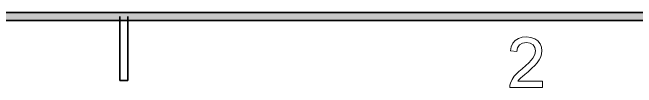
# Model space of a CAD drawing. Extents: x 23 to 417, y 3 to 294.
# Drawn here: x 63.36 to 100.53, y 5.79 to 10.24 of the extents above; entities that cross this region are included whole.
import ezdxf

# ---------------------------------------------------------------- set-up
doc = ezdxf.new("R2010")
doc.units = 0

msp = doc.modelspace()

# ---------------------------------------------------------------- linework, layer by layer
at = {"color": 7, "lineweight": 35}
for p, q in [((30.237, 10.238), (409.763, 10.238)), ((410.237, 9.762), (29.763, 9.762))]:
    msp.add_line(p, q, dxfattribs=at)
at = {"color": 7, "lineweight": 35, "ltscale": 0.095}
for p, q in [((69.762, 6.2), (69.762, 10)), ((70.238, 10), (70.238, 6.2))]:
    msp.add_line(p, q, dxfattribs=at)
at = {"color": 7, "lineweight": 35, "ltscale": 0.011875}
msp.add_line((70.238, 6.2), (69.762, 6.2), dxfattribs=at)
at = {"color": 7, "lineweight": 13}
msp.add_lwpolyline([(94.942, 6.167), (94.942, 5.792), (92.984, 5.792), (92.992, 5.926), (93.025, 6.055), (93.118, 6.259), (93.255, 6.458), (93.377, 6.595), (93.533, 6.742), (93.722, 6.9), (93.942, 7.093), (94.123, 7.263), (94.263, 7.41), (94.364, 7.533), (94.485, 7.752), (94.526, 7.965), (94.487, 8.157), (94.373, 8.316), (94.197, 8.423), (93.974, 8.459), (93.74, 8.423), (93.559, 8.315), (93.441, 8.144), (93.401, 7.917), (93.026, 7.959), (93.075, 8.209), (93.171, 8.415), (93.313, 8.579), (93.498, 8.698), (93.721, 8.769), (93.982, 8.792), (94.245, 8.766), (94.469, 8.686), (94.654, 8.554), (94.791, 8.383), (94.873, 8.186), (94.901, 7.964), (94.884, 7.786), (94.834, 7.612), (94.744, 7.434), (94.611, 7.247), (94.482, 7.105), (94.303, 6.932), (94.074, 6.729), (93.88, 6.568), (93.737, 6.445), (93.643, 6.362), (93.549, 6.265), (93.473, 6.167)], close=True, dxfattribs=at)
at = {"color": 7, "lineweight": 5}
msp.add_solid([(29.763, 9.762), (30.237, 10.238), (410.237, 9.762), (409.763, 10.238)], dxfattribs=at)

doc.saveas('drawing.dxf')
